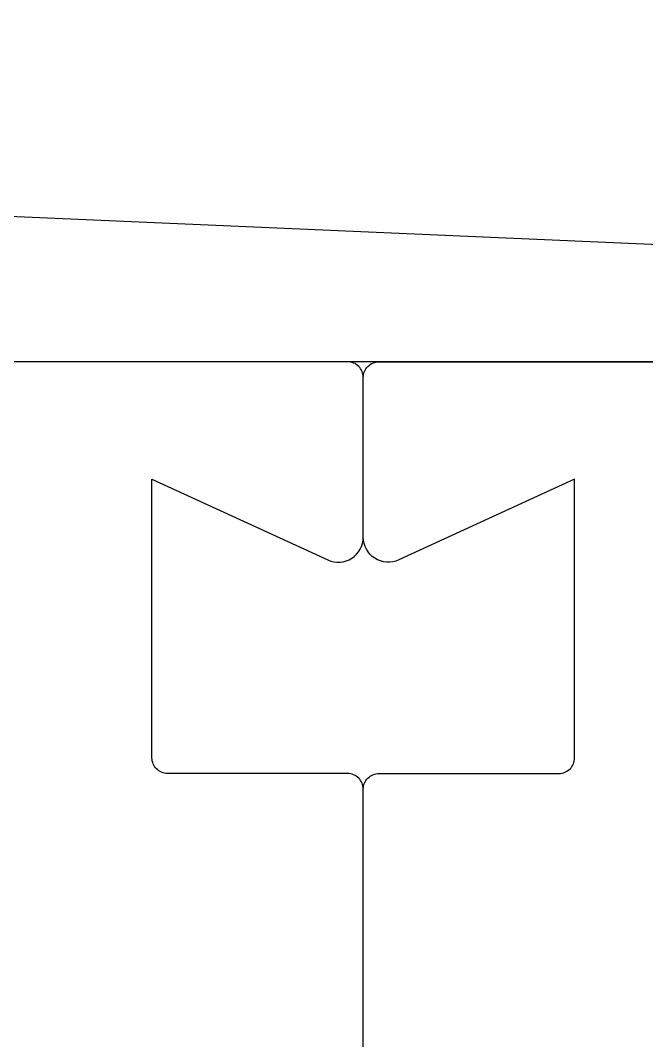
# Model space of a CAD drawing. Extents: x -8.2 to 7.4, y 38.5 to 59.2.
# Drawn here: x 0.201 to 0.601, y 42.948 to 43.6 of the extents above; entities that cross this region are included whole.
import ezdxf

# ---------------------------------------------------------------- set-up
doc = ezdxf.new("R2010")
doc.units = 0
doc.header["$MEASUREMENT"] = 0
doc.layers.get('0').update_dxf_attribs({"linetype": 'CONTINUOUS'})
doc.layers.add('FRAME', color=1, linetype='CONTINUOUS')
doc.layers.add('GASKET', color=1, linetype='CONTINUOUS')

# ---------------------------------------------------------------- blocks, each defined once
blk = doc.blocks.new('3700-HEAD')
for points in [[(0, 0), (0, 1.805, -0.414214), (0.01, 1.815), (0.125, 1.815, 0.414214), (0.135, 1.825), (0.135, 2.003), (0.02267, 1.95146, -0.546624), (0, 1.966), (0, 2.068, -0.414214), (0.01, 2.078), (0.26961, 2.078, -0.414214)], [(1.908, 0), (1.908, 1.805, 0.414214), (1.898, 1.815), (1.783, 1.815, -0.414214), (1.773, 1.825), (1.773, 2.003), (1.88533, 1.95146, 0.546624), (1.908, 1.966), (1.908, 2.068, 0.414214), (1.898, 2.078), (1.63839, 2.078, 0.414214), (1.62839, 2.068), (1.62839, 1.98953, -0.733941), (1.61019, 1.98381, 0.034035), (1.59681, 2.00045, 0.505732), (1.53917, 1.99404), (1.53865, 1.99314, 0.327538), (1.5433, 1.9508, -0.652778), (1.48141, 1.81, -0.660027), (1.42069, 1.95204, 0.193039), (1.429, 1.97277), (1.429, 2.068, 0.414214), (1.419, 2.078), (1.18066, 2.078, 0.414214)]]:
    blk.add_lwpolyline(points, format="xyb")

msp = doc.modelspace()

# ---------------------------------------------------------------- linework, layer by layer
at = {"layer": 'GASKET'}
msp.add_lwpolyline([(2.32816, 43.38153), (2.32816, 43.63153), (-3.39584, 43.63132), (2.32816, 43.38153), (-3.39584, 43.38153), (-3.39584, 43.63132)], dxfattribs=at)

# ---------------------------------------------------------------- block references
at = {"layer": 'FRAME'}
for p in [(-1.48784, 41.30353), (0.42016, 41.30353)]:
    msp.add_blockref('3700-HEAD', p, dxfattribs=at)

doc.saveas('drawing.dxf')
